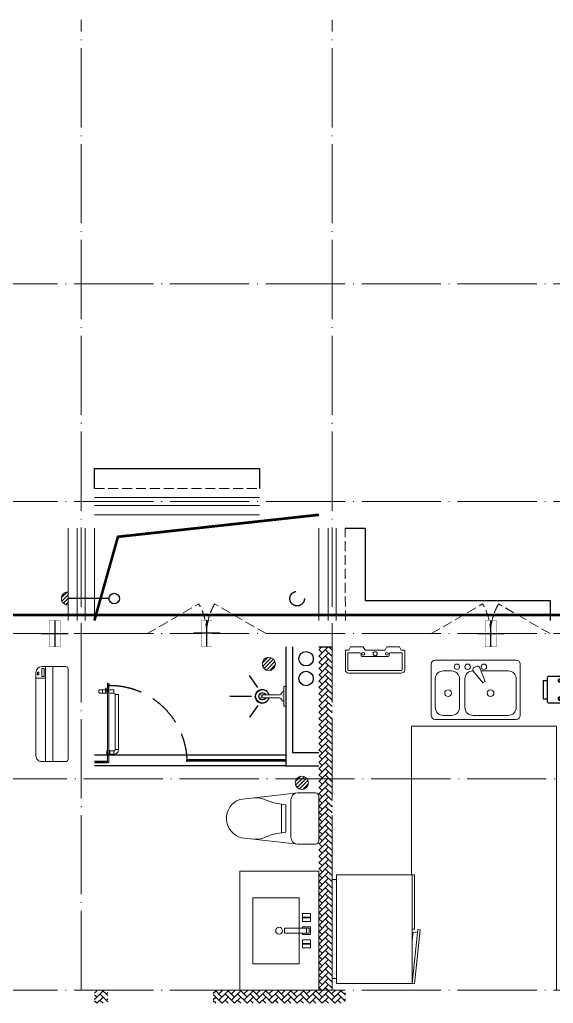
# Model space of a CAD drawing. Extents: x 27938 to 983267, y -209821 to 1628073.
# Drawn here: x 711150 to 715192, y -169535 to -162085 of the extents above; entities that cross this region are included whole.
import ezdxf

# ---------------------------------------------------------------- set-up
doc = ezdxf.new("R2010")
doc.units = 0
doc.header["$LTSCALE"] = 1000
doc.header["$MEASUREMENT"] = 0
for name, pattern in [('A户型$0$DASH', [0.35, 0.25, -0.1]), ('DASH', [0.35, 0.25, -0.1]), ('DOTE', [2.42, 2, -0.2, 0.02, -0.2])]:
    doc.linetypes.add(name, pattern=pattern)
for name, color, linetype in [('$RECOVER_210609100354-32', 7, 'Continuous'), ('3.5方案汇报，与郭总、侯月琴确定户型_t8$0$2020.03.04 -1安徽标准化洋房户型(UA）_t8_t8$0$看线', 154, 'Continuous'), ('5fur', 250, 'Continuous'), ('AH-FURNITURE', 1, 'Continuous'), ('IP-bath&kitchen-JOHNSON', 4, 'Continuous'), ('P-bath&kitchen-JOHNSON', 4, 'Continuous'), ('VPIPE-中水', 122, 'Continuous'), ('VPIPE-凝结', 150, 'Continuous'), ('VPIPE-雨水', 4, 'DASH'), ('保温', 6, 'Continuous'), ('建筑-排气道', 9, 'Continuous'), ('机电标识类', 1, 'Continuous'), ('看线', 251, 'Continuous')]:
    doc.layers.add(name, color=color, linetype=linetype)
for name, color, linetype, lineweight in [('DOTE', 19, 'DOTE', 9), ('LVTRY', 1, 'Continuous', 13), ('PUB_HATCH', 8, 'Continuous', 9), ('WINDOW', 144, 'Continuous', 15), ('平面-栏杆', 135, 'Continuous', 15), ('平面-看线', 45, 'Continuous', 15), ('平面-空调室内机', 176, 'Continuous', 9), ('平面-空调预留孔', 173, 'Continuous', 15), ('空调', 76, 'Continuous', 13), ('立面-洞口示意', 152, 'Continuous', 13)]:
    doc.layers.add(name, color=color, linetype=linetype, lineweight=lineweight)
doc.styles.add('DIM_FONT', font='SIMPLEX.shx', dxfattribs={"width": 0.56})
pattern_1 = [(45, (0, 0), (0, 47.4157523), [100.584, -33.528]), (135, (23.708, 23.708), (3e-15, 47.4157523), [100.584, -33.528])]

# ---------------------------------------------------------------- blocks, each defined once
blk = doc.blocks.new('GFDGDGRDGRDG')
at = {"layer": 'DOTE', "linetype": 'DOTE', "ltscale": 0.3}
for p, q in [((604793.7, 368758.3), (604793.7, 376108.3)), ((606693.7, 368758.3), (606693.7, 376108.3)), ((626393.7, 374108.3), (573593.7, 374108.3)), ((626393.7, 372458.3), (573593.7, 372458.3)), ((626393.7, 371458.3), (573593.7, 371458.3)), ((573593.7, 370358.3), (626393.7, 370358.3)), ((626393.7, 368758.3), (573593.7, 368758.3))]:
    blk.add_line(p, q, dxfattribs=at)
blk = doc.blocks.new('rrrrrrrrrrrra')
for p, q in [((-112.4, 458.7), (-112.4, 324.3)), ((252.6, 483.7), (-87.4, 483.7)), ((277.6, 324.3), (277.6, 458.7)), ((-112.4, 324.3), (-63.7, -103.4)), ((277.6, 324.3), (227.5, -115.6)), ((-59.1, 271.1), (224.3, 271.1)), ((-20.6, 232.4), (-34.2, 153.6)), ((185.8, 232.4), (-20.6, 232.4)), ((185.8, 232.4), (199.4, 153.6)), ((191.3, 200.5), (-26.1, 200.5))]:
    blk.add_line(p, q)
for centre, radius, start, end in [((-87.4, 458.7), 25, 90, 180), ((252.6, 458.7), 25, 0, 90), ((-59.1, 324.3), 53.3, 180, 270), ((224.3, 324.3), 53.3, 270, 0), ((-322.6, 209.8), 293.8, 333.53685, 351.48282), ((487.8, 209.8), 293.8, 188.51718, 206.46315), ((149, -3.2), 224.1, 158.52022, 180), ((16.2, -3.2), 224.1, 0, 21.47978), ((83.8, -63.6), 152.8, 195.07732, 340.11812)]:
    blk.add_arc(centre, radius, start, end)
blk = doc.blocks.new('A$C1E0F638F')
for points in [[(499.7, 435.1), (499.7, 85.1), (0, 85.1), (0, 435.1)], [(269.9, 30), (229.9, 30), (229.9, 195), (269.9, 195)], [(119.9, 0), (179.9, 0), (179.9, 60), (119.9, 60)], [(146.9, 55), (152.9, 55), (152.9, 5), (146.9, 5)], [(229.9, 30), (269.9, 30), (269.9, 10), (229.9, 10)], [(379.9, 0), (319.9, 0), (319.9, 60), (379.9, 60)], [(352.9, 55), (346.9, 55), (346.9, 5), (352.9, 5)]]:
    blk.add_lwpolyline(points, close=True)
blk.add_lwpolyline([(269.9, 60), (279.9, 60), (279.9, 0), (219.9, 0), (219.9, 60), (229.9, 60)])
blk.add_circle((249.9, 236.3), 26)
blk = doc.blocks.new('$lvtry$00000171')
for p, q in [((-74, 11), (-11, 74)), ((-70, -27), (27, 70)), ((-53, -53), (53, 53)), ((-27, -70), (70, 27)), ((11, -74), (74, -11))]:
    blk.add_line(p, q)
blk.add_circle((0, 0), 75)
blk.add_point((0, 0))
blk = doc.blocks.new('135')
blk.add_hatch(color=256).paths.add_polyline_path([(4.8, 1.8), (3.6, -1), (-4.7, 2.5), (-3.5, 5.3)])
for p, q in [((-6.3, 2.6), (5.4, -2.3)), ((-5.7, 2.9), (-5.2, 2.7)), ((-5.6, 18.9), (-3.4, 19.4)), ((-3.4, 19.4), (-5.5, 19.4)), ((5.2, 10.9), (-5.3, 10.9)), ((5.2, 9.7), (-5.2, 9.7)), ((-5.2, 2.7), (-3.8, 5.9)), ((-5, 10.9), (-5, 30.5)), ((-3.8, 5.9), (5.4, 2.1)), ((0, 0), (0, 39.1)), ((5.6, 18.9), (3.4, 19.3)), ((3.4, 19.3), (5.6, 19.3)), ((4.1, -1.2), (5.4, 2.1)), ((5, 10.9), (5, 32.3)), ((4.1, -1.2), (5.7, -1.8))]:
    blk.add_line(p, q)
for centre, radius, start, end in [((6.2, 15.8), 13.5, 151.01474, 204.84033), ((13.5, 4.2), 20.5, 163.09243, 182.0012), ((-6, 3.6), 1, 184.22753, 248.46611), ((8.6, 15.5), 14.6, 166.278, 198.09535), ((13.5, 4.2), 19.5, 163.74431, 182.52687), ((-5.5, 3.3), 0.5, 181.9385, 247.25971), ((-5.2, 22.1), 0.5, 335.76434, 151.01474), ((3.8, 18.1), 9.42, 155.76434, 171.97728), ((5.2, 22.3), 0.5, 29.84246, 204.57404), ((-5.9, 17.2), 11.7, 10.47502, 24.57404), ((29.1, 6.7), 24, 172.94395, 199.23182), ((-6.3, 15.4), 12.4, 338.64492, 16.0476), ((-6, 15.8), 13.4, 334.91114, 29.84246), ((26.4, 6.3), 20.6, 169.14538, 199.95258), ((5.9, -1.2), 1.17, 247.45971, 19.95258), ((5.9, -1.4), 0.5, 247.45971, 19.23182)]:
    blk.add_arc(centre, radius, start, end)
blk.add_open_spline([(-5, 30.5), (-4.1, 31.3), (-2.3, 33), (0.9, 29.2), (3.5, 31.1), (5, 32.3)], degree=3, knots=[0, 0, 0, 0, 3.066329, 6.218313, 11.124135, 11.124135, 11.124135, 11.124135])
blk = doc.blocks.new('SDFAWERAWER')
at = {"layer": 'LVTRY', "color": 1}
for p, q in [((593941.2, -1242210.1), (593783.7, -1242594.8)), ((593941.2, -1242210.1), (593964.6, -1242219.7)), ((593987.8, -1242190.5), (593978.2, -1242214)), ((594017.1, -1242202.5), (593987.8, -1242190.5)), ((594015.8, -1242220.4), (594027.2, -1242192.7)), ((594025.7, -1242203.9), (594018.5, -1242221.5)), ((594025.4, -1242210.8), (594021.5, -1242220.3)), ((594022.6, -1242211.4), (594029.8, -1242193.8)), ((594025.4, -1242210.8), (594031.1, -1242196.8)), ((594027.2, -1242192.7), (594033, -1242195.1)), ((594029.8, -1242193.8), (594031.1, -1242196.8)), ((594032.2, -1242197.2), (594033, -1242195.1)), ((594033, -1242195.1), (594034, -1242197.4)), ((594033.8, -1242197.9), (594034, -1242197.4)), ((594047.3, -1242200.9), (594035.9, -1242228.7)), ((594037.3, -1242210.8), (594088, -1242231.6)), ((594041.6, -1242228.5), (594051.2, -1242205)), ((594049.9, -1242202), (594043.3, -1242218.2)), ((594047.3, -1242200.9), (594049.9, -1242202)), ((594049.9, -1242202), (594051.2, -1242205)), ((593964.6, -1242219.7), (593807.2, -1242604.4)), ((594007.5, -1242226), (593978.2, -1242214)), ((594015.8, -1242220.4), (594021.7, -1242222.8)), ((594018.5, -1242221.5), (594021.5, -1242220.3)), ((594022.6, -1242220.7), (594021.7, -1242222.8)), ((594021.7, -1242222.8), (594023.9, -1242221.9)), ((594024.2, -1242221.4), (594023.9, -1242221.9)), ((594027.7, -1242234.3), (594078.4, -1242255)), ((594035.9, -1242228.7), (594038.6, -1242229.7)), ((594038.6, -1242229.7), (594045.2, -1242213.6)), ((594038.6, -1242229.7), (594041.6, -1242228.5)), ((594057.1, -1242246.3), (594066.7, -1242222.8)), ((593783.7, -1242594.8), (593807.2, -1242604.4)), ((593803.2, -1242641.3), (593812.8, -1242617.9)), ((593803.2, -1242641.3), (593832.6, -1242653.3)), ((593812.8, -1242617.9), (593842.2, -1242629.9)), ((593842.2, -1242629.9), (593832.6, -1242653.3)), ((593833.8, -1242656.3), (593832.6, -1242653.3)), ((593845.2, -1242628.6), (593833.8, -1242656.3)), ((593836.5, -1242657.4), (593833.8, -1242656.3)), ((593847.8, -1242629.7), (593836.5, -1242657.4)), ((593845.2, -1242628.6), (593842.2, -1242629.9)), ((593847.8, -1242629.7), (593845.2, -1242628.6)), ((593847.1, -1242661.8), (593858.5, -1242634.1)), ((593849.8, -1242662.9), (593861.2, -1242635.2)), ((593852.1, -1242661.9), (593862.1, -1242637.4)), ((593858.5, -1242634.1), (593861.2, -1242635.2)), ((593861.2, -1242635.2), (593862.1, -1242637.4)), ((593847.1, -1242661.8), (593849.8, -1242662.9))]:
    blk.add_line(p, q, dxfattribs=at)
blk.add_lwpolyline([(593823.5, -1242717), (594045.8, -1242173.9), (594036.5, -1242170.2), (593814.2, -1242713.2)], close=True, dxfattribs=at)
blk.add_arc((594075.3, -1242240), 15.3, 281.79322, 33.70188, dxfattribs=at)
for centre, major_axis, start_param, end_param in [((593974.2, -1242223.6), (3.93, 9.6), 0, 1.570796), ((593816.8, -1242608.3), (13.5, 33.1), 1.570796, 3.141593), ((593816.8, -1242608.3), (3.93, 9.6), 1.570796, 3.141593)]:
    blk.add_ellipse(centre, major_axis=major_axis, ratio=1, start_param=start_param, end_param=end_param, dxfattribs=at)
at = {"layer": 'P-bath&kitchen-JOHNSON', "color": 8, "linetype": 'DASH'}
blk.add_arc((593809.8, -1242714), 586.2, 67.53695, 157.13247, dxfattribs=at)
at = {"layer": 'LVTRY', "color": 1, "xscale": -1, "rotation": 157.7329157530927}
blk.add_blockref('135', (594045.3, -1242161.9), dxfattribs=at)
blk = doc.blocks.new('A$C5DCB2F21')
at = {"layer": 'IP-bath&kitchen-JOHNSON', "color": 8}
for p, q in [((-68.3, -213.2), (-157.7, -275)), ((68.2, -213.2), (157.6, -275)), ((-0.1, -261.4), (-0.1, -424.7))]:
    blk.add_line(p, q, dxfattribs=at)
at = {"layer": 'IP-bath&kitchen-JOHNSON', "color": 250}
for centre, major_axis, ratio, start_param, end_param in [((0, -178.8), (-51, 0), 0.990052, -1.36297, 4.504563), ((0, -177.8), (-26.8, 0), 0.994812, -1.167677, 4.309269)]:
    blk.add_ellipse(centre, major_axis=major_axis, ratio=ratio, start_param=start_param, end_param=end_param, dxfattribs=at)
at = {"layer": 'LVTRY', "color": 1}
for p, q in [((73.6, 0), (-73.6, 0)), ((-10.5, -173.5), (-10.5, -49.3)), ((10.6, -173.5), (10.6, -49.3))]:
    blk.add_line(p, q, dxfattribs=at)
blk.add_lwpolyline([(73.6, 0), (73.6, -15.8), (-73.6, -15.8), (-73.6, 0)], dxfattribs=at)
for points in [[(-26.3, -30.7, -0.364142), (-37.8, -15.8, -0.020495)], [(-10.5, -49.4, 0.214893), (-26.3, -30.7, 7.649644)], [(10.6, -49.3, -0.21439), (26.3, -30.7, -7.649644)], [(26.3, -30.7, 0.364142), (37.8, -15.8, 0.020495)]]:
    blk.add_lwpolyline(points, format="xyb", dxfattribs=at)
blk.add_arc((0, -173.5), 10.5, 180, 0, dxfattribs=at)
for centre, major_axis, ratio, start_param, end_param in [((0, -181.3), (53.6, 0), 0.987577, 1.76809, 7.656688), ((-12.4, -164.7), (0, 1.43), 0.85, -1.570796, 4.712389), ((-12.4, -189.2), (0, 1.43), 0.85, 4.712389, 10.995574), ((12.5, -164.7), (0, 1.43), 0.85, 4.712389, 10.995574), ((12.5, -189.2), (0, 1.43), 0.85, 4.712389, 10.995574)]:
    blk.add_ellipse(centre, major_axis=major_axis, ratio=ratio, start_param=start_param, end_param=end_param, dxfattribs=at)
blk = doc.blocks.new('cvxcvxvcxvcx')
at = {"layer": '$RECOVER_210609100354-32', "color": 8}
for points in [[(581943.7, 371358.3), (581943.7, 370458), (582193.7, 370458)], [(581993.7, 371358.3), (581993.7, 370558), (582193.7, 370558)]]:
    blk.add_lwpolyline(points, dxfattribs=at)
at = {"layer": 'IP-bath&kitchen-JOHNSON'}
for p, q in [((581943.7, 370538), (580493.7, 370538)), ((580493.7, 370493), (580593.7, 370493)), ((580593.7, 370483), (580593.7, 370493)), ((581943.7, 370503), (581193.7, 370503)), ((581193.7, 370493), (581193.7, 370503)), ((581943.7, 370493), (581193.7, 370493)), ((580493.7, 370483), (580593.7, 370483)), ((581943.7, 370458), (580493.7, 370458))]:
    blk.add_line(p, q, dxfattribs=at)
at = {"layer": 'LVTRY', "color": 1}
blk.add_lwpolyline([(581593.7, 368758.3), (582193.7, 368758.3), (582193.7, 369658.3), (581593.7, 369658.3)], close=True, dxfattribs=at)
at = {"layer": 'IP-bath&kitchen-JOHNSON', "xscale": -1}
for name, p, rotation in [('SDFAWERAWER', (1600912.2, 1295643.5), 337.7402306568928), ('A$C5DCB2F21', (581943.7, 370983.3), 269.991511475553)]:
    blk.add_blockref(name, p, dxfattribs=dict(at, rotation=rotation))
at = {"layer": 'LVTRY', "color": 1, "xscale": 0.6666666667107826, "yscale": 0.6666666667107826}
for p in [(581813.7, 371228.3), (582063.7, 370328.3)]:
    blk.add_blockref('$lvtry$00000171', p, dxfattribs=at)
at = {"layer": 'LVTRY', "color": 1, "extrusion": (0, 0, -1), "zscale": -1, "rotation": 90.00000000000001}
blk.add_blockref('rrrrrrrrrrrra', (-581709.9, 369975.6), dxfattribs=at)
at = {"layer": 'LVTRY', "color": 1, "rotation": 90.00000000000001}
blk.add_blockref('A$C1E0F638F', (582128.8, 368958.6), dxfattribs=at)
blk = doc.blocks.new('VDGVDVXVE')
at = {"layer": '5fur', "linetype": 'A户型$0$DASH'}
blk.add_arc((580807.5, 368297.5), 1301.7, 282.31211, 282.31211, dxfattribs=at)
blk = doc.blocks.new('A$C001338C2')
for p, q in [((845, 303.6), (55, 303.6)), ((109.1, 214.8), (109.1, 303.6)), ((0, 248.6), (0, 22)), ((900, 22), (900, 248.6)), ((22, 0), (878, 0))]:
    blk.add_line(p, q)
at = {"lineweight": 5}
for p, q in [((900, 214.8), (0, 214.8)), ((900, 143.2), (0, 143.2))]:
    blk.add_line(p, q, dxfattribs=at)
for points in [[(73.1, 275), (56.8, 275, -0.414214), (51.3, 280.5), (51.3, 283.4, -0.414214), (56.8, 288.9), (73.1, 288.9, -0.414214), (78.6, 283.4), (78.6, 280.5, -0.414214)], [(89.2, 226.4), (22.2, 226.4, -0.414214), (16.7, 231.9), (16.7, 243.1, -0.414214), (22.2, 248.6), (89.2, 248.6, -0.414214), (94.7, 243.1), (94.7, 231.9, -0.414214)]]:
    blk.add_lwpolyline(points, format="xyb", close=True)
for centre, radius, start, end in [((55, 248.6), 55, 90, 180), ((845, 248.6), 55, 360, 90), ((22, 22), 22, 180, 270), ((878, 22), 22, 270, 360)]:
    blk.add_arc(centre, radius, start, end)
blk = doc.blocks.new('dongkong')
blk.add_wipeout([(-603756, 210771), (-603756, 210570.8), (-603836, 210570.8), (-603836, 210771)])
at = {"layer": '机电标识类', "color": 250, "linetype": 'DASH', "ltscale": 400}
for p, q in [((-603796, 210771), (-603796, 210570.8)), ((-603896, 210670.7), (-603696, 210670.7))]:
    blk.add_line(p, q, dxfattribs=at)
at = {"layer": '空调', "color": 6, "linetype": 'DASH', "const_width": 2}
blk.add_lwpolyline([(-603756, 210771), (-603756, 210570.8), (-603836, 210570.8), (-603836, 210771)], close=True, dxfattribs=at)
blk = doc.blocks.new('VDVDVDCZSCCS')
at = {"layer": '保温', "linetype": 'ByBlock', "ltscale": 10}
h = blk.add_hatch(dxfattribs=at)
h.set_pattern_fill('AR-HBONE', color=251, scale=55)
h.set_pattern_definition(pattern_1)
h.paths.add_polyline_path([(542916.6, 373623.7), (542916.7, 371023.7), (543016.6, 371023.7), (543016.5, 373623.7)])
h = blk.add_hatch(dxfattribs=at)
h.set_pattern_fill('AR-HBONE', color=251, scale=55)
h.set_pattern_definition(pattern_1)
h.paths.add_polyline_path([(541316.7, 370923.7), (541316.7, 371023.7), (541216.7, 371023.7), (541216.7, 370923.7)])
h = blk.add_hatch(dxfattribs=at)
h.set_pattern_fill('AR-HBONE', color=251, scale=55)
h.set_pattern_definition(pattern_1)
edge = h.paths.add_edge_path()
edge.add_line((543116.6, 370923.7), (543116.6, 371023.7))
edge.add_line((543115.5, 371023.7), (542116.7, 371023.7))
edge.add_line((542116.7, 371023.7), (542116.7, 370923.7))
edge.add_line((542116.7, 370923.7), (543116.6, 370923.7))
at = {"layer": '保温', "color": 251, "linetype": 'ByBlock', "ltscale": 10}
blk.add_line((542916.6, 373623.7), (543016.6, 373623.7), dxfattribs=at)
blk = doc.blocks.new('A$C60D053AF')
at = {"layer": 'AH-FURNITURE', "color": 8}
for p, q in [((192.5, -71), (327.6, -71)), ((232.5, -90), (128.3, -90)), ((232.5, -110), (128.3, -110)), ((192.5, -91), (327.6, -91)), ((245, -129.5), (245, -122.5)), ((265, -129.5), (265, -122.5)), ((341.7, -96.9), (370, -143.2)), ((355.9, -82.7), (384.2, -129)), ((255, -281), (255, -251)), ((255, -281), (393, -281)), ((393, -281), (393, -251))]:
    blk.add_line(p, q, dxfattribs=at)
for points in [[(170, -68, 1), (170, -94), (192.5, -94), (192.5, -68)], [(234, -251), (414, -251, 0.414214), (424, -241), (424, -111, 0.414214), (414, -101), (234, -101, 0.414214), (224, -111), (224, -241, 0.414214)], [(268, -122.5), (268, -107, 0.414214), (248, -87), (232.5, -87), (232.5, -113), (242, -113), (242, -122.5)], [(242, -152, 1), (268, -152), (268, -129.5), (242, -129.5)], [(383.8, -161.2, 1), (402.2, -142.8), (386.3, -126.9), (367.9, -145.3)]]:
    blk.add_lwpolyline(points, format="xyb", close=True, dxfattribs=at)
for centre, radius in [((100, -100), 30), ((255, -152), 15), ((255, -152), 10), ((393, -152), 15), ((393, -152), 10)]:
    blk.add_circle(centre, radius, dxfattribs=at)
for radius in [40, 20]:
    blk.add_arc((327.6, -111), radius, 45, 90, dxfattribs=at)
blk = doc.blocks.new('*U67')
h = blk.add_hatch(color=5)
h.set_gradient(color1=(0, 0, 255), rotation=180, tint=1)
h.paths.add_polyline_path([(0, 0), (-6.35, -6.35), (-6.35, -2.159), (-15, -2.159), (-15, 2.159), (-6.35, 2.159), (-6.35, 6.35)])
at = {"color": 0, "linetype": 'Continuous'}
blk.add_lwpolyline([(0, 0), (-6.35, -6.35), (-6.35, -2.159), (-15, -2.159), (-15, 2.159), (-6.35, 2.159), (-6.35, 6.35)], close=True, dxfattribs=at)
blk = doc.blocks.new('sgrsefv')
at = {"layer": 'PUB_HATCH'}
blk.add_hatch(color=256, dxfattribs=at).paths.add_polyline_path([(1112933.3, 840916.3), (1112933.3, 840646.3), (1113073.3, 840646.3), (1113073.3, 840661.3), (1112968.3, 840661.3), (1112948.3, 840681.3), (1112948.3, 840881.3), (1112968.3, 840901.3), (1113288.3, 840901.3), (1113308.3, 840881.3), (1113308.3, 840681.3), (1113288.3, 840661.3), (1113183.3, 840661.3), (1113183.3, 840646.3), (1113323.3, 840646.3), (1113323.3, 840916.3)])
at = {"layer": 'LVTRY', "color": 1}
for p, q in [((1113073.3, 840661.3), (1113073.3, 840646.3)), ((1113183.3, 840661.3), (1113183.3, 840646.3))]:
    blk.add_line(p, q, dxfattribs=at)
for points in [[(1112918.3, 840931.3), (1113338.3, 840931.3), (1113338.3, 840631.3), (1112918.3, 840631.3)], [(1112933.3, 840916.3), (1113323.3, 840916.3), (1113323.3, 840646.3), (1112933.3, 840646.3)], [(1113288.3, 840661.3), (1112968.3, 840661.3), (1112948.3, 840681.3), (1112948.3, 840881.3), (1112968.3, 840901.3), (1113288.3, 840901.3), (1113308.3, 840881.3), (1113308.3, 840681.3), (1113288.3, 840661.3)]]:
    blk.add_lwpolyline(points, close=True, dxfattribs=at)
at = {"layer": '立面-洞口示意'}
blk.add_lwpolyline([(1112918.3, 840931.3), (1113181.8, 840837.4), (1113338.3, 840631.3)], dxfattribs=at)
at = {"layer": '建筑-排气道', "xscale": -5, "yscale": 5, "zscale": 5, "rotation": 270}
blk.add_blockref('*U67', (1113118.4, 840599), dxfattribs=at)
blk = doc.blocks.new('rtyg7uyhg')
at = {"layer": 'LVTRY'}
for p, q in [((193590.3, 45458.1), (193590.3, 45069.5)), ((194234.6, 45488.8), (193621, 45488.8)), ((194265.3, 45069.5), (194265.3, 45458.1)), ((193682.3, 45407), (193887.8, 45407)), ((193896.4, 45429.9), (193857.6, 45326.3)), ((193875.3, 45316), (193945.6, 45401.5)), ((193925.8, 45440.4), (193940.1, 45432.2)), ((194111.9, 45407), (194173.3, 45407)), ((193621, 45130.8), (193621, 45345.6)), ((193857.6, 45326.3), (193875.3, 45316)), ((194009.6, 45345.6), (194009.6, 45130.8)), ((194050.5, 45130.8), (194050.5, 45345.6)), ((194234.6, 45345.6), (194234.6, 45130.8)), ((193621, 45038.8), (194234.6, 45038.8)), ((193948.3, 45069.5), (193682.3, 45069.5)), ((194173.3, 45069.5), (194111.9, 45069.5))]:
    blk.add_line(p, q, dxfattribs=at)
for centre, radius in [((193866.4, 45437.7), 20.5), ((193989.2, 45437.7), 20.5), ((194071, 45437.7), 20.5), ((193815.3, 45238.2), 25.6), ((194137.5, 45238.2), 25.6)]:
    blk.add_circle(centre, radius, dxfattribs=at)
for centre, radius, start, end in [((193621, 45458.1), 30.7, 89.99999, 179.99999), ((194234.6, 45458.1), 30.7, 359.99999, 89.99999), ((193682.3, 45345.6), 61.4, 89.99999, 179.99999), ((193915.6, 45422.7), 20.5, 59.99999, 159.46231), ((193929.8, 45414.5), 20.5, 320.53767, 59.99999), ((193948.3, 45345.6), 61.4, 359.99999, 89.99999), ((194111.9, 45345.6), 61.4, 89.99999, 179.99999), ((194173.3, 45345.6), 61.4, 359.99999, 89.99999), ((193682.3, 45130.8), 61.4, 179.99999, 269.99999), ((193948.3, 45130.8), 61.4, 269.99999, 359.99999), ((194111.9, 45130.8), 61.4, 179.99999, 269.99999), ((194173.3, 45130.8), 61.4, 269.99999, 359.99999), ((193621, 45069.5), 30.7, 179.99999, 269.99999), ((194234.6, 45069.5), 30.7, 269.99999, 359.99999)]:
    blk.add_arc(centre, radius, start, end, dxfattribs=at)
at = {"layer": 'LVTRY', "style": 'DIM_FONT', "width": 0.8, "flags": 9}
for tag in ['YSIZE', 'XSIZE']:
    blk.add_attdef(tag, (193927.8, 45487.8), '', height=0.5, rotation=89.99999, dxfattribs=at)
blk = doc.blocks.new('A-Kitchen-7')
at = {"layer": 'LVTRY'}
for p, q in [((-518.7, 779.7), (-7.2, 834.3)), ((-515, 756), (-518.7, 779.7)), ((-3.6, 810.6), (-515, 756)), ((515, 756), (-515, 756)), ((-515, 756), (-515, 40)), ((-485.6, 760.5), (-484.9, 756)), ((-29.1, 767), (-112.1, 756)), ((-29.1, 767), (-35.2, 806.4)), ((-7.2, 834.3), (-3.6, 810.6)), ((515, 780), (0, 780)), ((0, 756), (0, 780)), ((515, 756), (515, 780)), ((515, 40), (515, 756)), ((-515, 40), (515, 40))]:
    blk.add_line(p, q, dxfattribs=at)
blk.add_lwpolyline([(-468.9, 40), (-468.9, 0), (468.9, 0), (468.9, 40)], close=True, dxfattribs=at)
blk = doc.blocks.new('FRSDFDGDGDRGDR')
at = {"layer": '平面-空调预留孔'}
for p, q in [((699612.3, 775044), (699612.3, 775441.2)), ((699618.9, 775447.8), (699746.3, 775447.8)), ((699746.3, 775447.8), (699746.3, 775355.4)), ((699719.9, 775342.2), (699719.9, 775143)), ((699726.5, 775348.8), (699739.7, 775348.8)), ((699726.5, 775136.4), (699739.7, 775136.4)), ((699746.3, 775129.8), (699746.3, 775037.4)), ((699746.3, 775037.4), (699618.9, 775037.4))]:
    blk.add_line(p, q, dxfattribs=at)
blk.add_lwpolyline([(699766.1, 775166.7), (699792.5, 775153.5), (699792.5, 775057.2), (699766.1, 775044), (699766.1, 775017.6), (699618.9, 775017.6, -0.414214), (699592.5, 775044), (699592.5, 775441.2, -0.414214), (699618.9, 775467.6), (699766.1, 775467.6), (699766.1, 775441.2), (699792.5, 775428), (699792.5, 775331.6), (699766.1, 775318.4)], format="xyb", close=True, dxfattribs=at)
for centre, radius in [((699739.7, 775331.6), 10.6), ((699739.7, 775243.2), 15.8), ((699739.7, 775153.5), 10.6)]:
    blk.add_circle(centre, radius, dxfattribs=at)
for centre, start, end in [((699618.9, 775441.2), 90, 180), ((699726.5, 775342.2), 90, 180), ((699739.7, 775355.4), 270, 360), ((699726.5, 775143), 180, 270), ((699739.7, 775129.8), 0, 90), ((699618.9, 775044), 180, 270)]:
    blk.add_arc(centre, 6.6, start, end, dxfattribs=at)
blk = doc.blocks.new('vcxvcdfvdxv')
at = {"layer": 'LVTRY', "color": 251}
for p, q in [((582293.7, 370358.3), (582763.9, 370358.3)), ((582393.7, 369458.3), (582393.7, 370358.3)), ((582547.9, 370115.4), (582763.9, 370358.3)), ((582763.9, 370358.3), (582763.9, 369458.3)), ((582293.7, 370115.4), (582547.9, 370115.4)), ((582547.9, 370115.4), (582547.9, 369700.3)), ((582547.9, 369700.3), (582293.7, 369700.3)), ((582763.9, 369458.3), (582547.9, 369700.3)), ((582763.9, 369458.3), (582293.7, 369458.3))]:
    blk.add_line(p, q, dxfattribs=at)
at = {"layer": 'LVTRY'}
for p, q in [((582703.7, 370278.3), (582303.7, 370278.3)), ((582393.7, 370268.3), (582393.7, 369548.3)), ((582713.7, 369548.3), (582713.7, 370268.3)), ((582338.7, 370238.3), (582623.7, 370238.3)), ((582338.7, 370233.3), (582623.7, 370233.3)), ((582428.7, 370018.3), (582428.7, 370228.3)), ((582433.7, 370018.3), (582433.7, 370228.3)), ((582578.9, 370168.3), (582578.9, 370258.3)), ((582578.9, 370258.3), (582583.4, 370258.3)), ((582583.4, 370258.3), (582583.4, 370168.3)), ((582628.7, 370228.3), (582628.7, 370018.3)), ((582633.7, 370228.3), (582633.7, 370018.3)), ((582408.7, 370125.6), (582536.2, 370125.6)), ((582408.7, 370121.1), (582408.7, 370125.6)), ((582536.2, 370121.1), (582408.7, 370121.1)), ((582653.7, 370125.6), (582526.2, 370125.6)), ((582526.2, 370125.6), (582526.2, 370121.1)), ((582526.2, 370121.1), (582653.7, 370121.1)), ((582536.2, 370125.6), (582536.2, 370121.1)), ((582583.4, 370168.3), (582578.9, 370168.3)), ((582653.7, 370121.1), (582653.7, 370125.6)), ((582393.7, 369700.3), (582393.7, 370115.4)), ((582583.4, 370078.3), (582578.9, 370078.3)), ((582578.9, 370078.3), (582578.9, 369988.3)), ((582583.4, 369988.3), (582583.4, 370078.3)), ((582623.7, 370013.3), (582338.7, 370013.3)), ((582623.7, 370008.3), (582338.7, 370008.3)), ((582578.9, 369988.3), (582583.4, 369988.3)), ((582673.7, 369938.9), (582673.7, 369977.7)), ((582693.1, 369958.3), (582654.3, 369958.3)), ((582578.9, 369738.3), (582578.9, 369828.3)), ((582578.9, 369828.3), (582583.4, 369828.3)), ((582583.4, 369828.3), (582583.4, 369738.3)), ((582693.1, 369858.3), (582654.3, 369858.3)), ((582673.7, 369838.9), (582673.7, 369877.7)), ((582623.7, 369808.3), (582338.7, 369808.3)), ((582623.7, 369803.3), (582338.7, 369803.3)), ((582428.7, 369798.3), (582428.7, 369588.3)), ((582433.7, 369798.3), (582433.7, 369588.3)), ((582628.7, 369588.3), (582628.7, 369798.3)), ((582633.7, 369588.3), (582633.7, 369798.3)), ((582536.2, 369695.6), (582408.7, 369695.6)), ((582408.7, 369695.6), (582408.7, 369691.1)), ((582408.7, 369691.1), (582536.2, 369691.1)), ((582526.2, 369691.1), (582526.2, 369695.6)), ((582526.2, 369695.6), (582653.7, 369695.6)), ((582653.7, 369691.1), (582526.2, 369691.1)), ((582536.2, 369691.1), (582536.2, 369695.6)), ((582583.4, 369738.3), (582578.9, 369738.3)), ((582653.7, 369695.6), (582653.7, 369691.1)), ((582583.4, 369648.3), (582578.9, 369648.3)), ((582578.9, 369648.3), (582578.9, 369558.3)), ((582583.4, 369558.3), (582583.4, 369648.3)), ((582303.7, 369538.3), (582703.7, 369538.3)), ((582338.7, 369583.3), (582623.7, 369583.3)), ((582338.7, 369578.3), (582623.7, 369578.3)), ((582578.9, 369558.3), (582583.4, 369558.3))]:
    blk.add_line(p, q, dxfattribs=at)
blk.add_lwpolyline([(582893.7, 368758.3), (582893.7, 370758.3), (583993.7, 370758.3), (583993.7, 369632.3)], dxfattribs=at)
for centre, radius in [((582481.2, 370123.3), 29.7), ((582481.2, 370123.3), 11.7), ((582673.7, 369958.3), 17), ((582673.7, 369858.3), 17), ((582481.2, 369693.3), 29.7), ((582481.2, 369693.3), 11.7)]:
    blk.add_circle(centre, radius, dxfattribs=at)
for centre, radius, start, end in [((582403.7, 370268.3), 10, 90, 180), ((582703.7, 370268.3), 10, 0, 90), ((582438.7, 370228.3), 10, 90, 180), ((582438.7, 370228.3), 5, 90, 180), ((582623.7, 370228.3), 10, 0, 90), ((582623.7, 370228.3), 5, 0, 90), ((582481.2, 370123.3), 56.7, 2.27424, 87.72576), ((582481.2, 370123.3), 52.2, 2.47041, 87.52959), ((582481.2, 370123.3), 56.7, 272.27424, 357.72576), ((582481.2, 370123.3), 52.2, 272.47041, 357.52959), ((582581.2, 370123.3), 56.7, 92.27424, 177.72576), ((582581.2, 370123.3), 56.7, 182.27424, 267.72576), ((582581.2, 370123.3), 52.2, 92.47041, 177.52959), ((582581.2, 370123.3), 52.2, 182.47041, 267.52959), ((582438.7, 370018.3), 10, 180, 270), ((582438.7, 370018.3), 5, 180, 270), ((582623.7, 370018.3), 5, 270, 0), ((582623.7, 370018.3), 10, 270, 0), ((582438.7, 369798.3), 10, 90, 180), ((582438.7, 369798.3), 5, 90, 180), ((582481.2, 369693.3), 56.7, 2.27424, 87.72576), ((582481.2, 369693.3), 52.2, 2.47041, 87.52959), ((582581.2, 369693.3), 56.7, 92.27424, 177.72576), ((582581.2, 369693.3), 52.2, 92.47041, 177.52959), ((582623.7, 369798.3), 10, 0, 90), ((582623.7, 369798.3), 5, 0, 90), ((582481.2, 369693.3), 56.7, 272.27424, 357.72576), ((582481.2, 369693.3), 52.2, 272.47041, 357.52959), ((582581.2, 369693.3), 56.7, 182.27424, 267.72576), ((582581.2, 369693.3), 52.2, 182.47041, 267.52959), ((582403.7, 369548.3), 10, 180, 270), ((582438.7, 369588.3), 10, 180, 270), ((582438.7, 369588.3), 5, 180, 270), ((582623.7, 369588.3), 5, 270, 0), ((582623.7, 369588.3), 10, 270, 0), ((582703.7, 369548.3), 10, 270, 0)]:
    blk.add_arc(centre, radius, start, end, dxfattribs=at)
for name, p in [('sgrsefv', (-530624.6, -469573)), ('rtyg7uyhg', (389578.4, 325769.5))]:
    blk.add_blockref(name, p)
at = {"rotation": 90}
blk.add_blockref('FRSDFDGDGDRGDR', (1359511.2, -328434.2), dxfattribs=at)
at = {"xscale": -1, "rotation": 90}
blk.add_blockref('A$C60D053AF', (582713.7, 371358.3), dxfattribs=at)
at = {"layer": 'LVTRY', "color": 1, "extrusion": (0, 0, -1), "xscale": -0.7999999999883585, "yscale": 0.7999999999883585, "zscale": -0.7999999999883585, "rotation": 270}
blk.add_blockref('A-Kitchen-7', (-584593.7, 369220.3), dxfattribs=at)
blk = doc.blocks.new('A$C7A951E79')
at = {"layer": 'LVTRY'}
for p, q in [((-7.1, 49.5), (-49.5, 7.1)), ((0, 28.3), (-46.5, -18.3)), ((0, 0), (-35.4, -35.4)), ((0, -71.2), (0, 71.5)), ((0, -28.3), (-18.3, -46.5))]:
    blk.add_line(p, q, dxfattribs=at)
blk.add_arc((0, 0.2), 49.9, 89.97568, 269.97568, dxfattribs=at)
blk.add_point((0, 0), dxfattribs=at)
blk = doc.blocks.new('GFGDGDGDGDRGDSAED')
blk.add_blockref('A$C7A951E79', (711516.4, 605614.2))

msp = doc.modelspace()

# ---------------------------------------------------------------- linework, layer by layer
at = {"layer": 'VPIPE-中水', "linetype": 'Continuous'}
for centre in [(713319.1, -166924.8), (713319.1, -167074.8)]:
    msp.add_circle(centre, 55, dxfattribs=at)
at = {"layer": 'VPIPE-凝结', "ltscale": 0.1}
msp.add_line((711826.6, -166469.3), (711516.4, -166469.3), dxfattribs=at)
at = {"layer": 'VPIPE-凝结'}
msp.add_circle((711866.6, -166469.3), 40, dxfattribs=at)
at = {"layer": 'VPIPE-雨水'}
msp.add_circle((713251.6, -166469.8), 55, dxfattribs=at)
at = {"layer": '平面-栏杆'}
for points in [[(712966.7, -165704.8), (711716.6, -165704.5)], [(712966.7, -165764.8), (711716.6, -165764.5)], [(711586.6, -165934.8), (711586.3, -166634.8)], [(711646.6, -165934.8), (711646.3, -166634.8)], [(713486.3, -165934.8), (713486.6, -166634.8)], [(713546.3, -165934.8), (713546.6, -166634.8)]]:
    msp.add_lwpolyline(points, dxfattribs=at)
at = {"layer": '平面-看线', "linetype": 'DASH', "ltscale": 0.3}
msp.add_line((713616.6, -166634.8), (713616.3, -165934.8), dxfattribs=at)
msp.add_lwpolyline([(711716.6, -165634.8), (712966.7, -165634.8)], dxfattribs=at)
at = {"layer": '平面-看线'}
for points in [[(711716.6, -165834.8), (712966.7, -165834.8)], [(711716.6, -165934.8), (711716.3, -166634.8)], [(713416.3, -165934.8), (713416.6, -166634.8)]]:
    msp.add_lwpolyline(points, dxfattribs=at)
at = {"layer": '看线', "color": 202, "ltscale": 0.5}
msp.add_lwpolyline([(711716.6, -165634.8), (711716.6, -165484.8), (712966.7, -165484.8), (712966.7, -165634.8)], dxfattribs=at)

# ---------------------------------------------------------------- block references
for name, p in [('GFGDGDGDGDRGDSAED', (0, -772083.6)), ('VDGVDVXVE', (131222.9, -538193.1)), ('cvxcvxvcxvcx', (131222.9, -538193.1))]:
    msp.add_blockref(name, p)
at = {"layer": '3.5方案汇报，与郭总、侯月琴确定户型_t8$0$2020.03.04 -1安徽标准化洋房户型(UA）_t8_t8$0$看线', "ltscale": 10}
msp.add_blockref('GFDGDGRDGRDG', (106822.9, -538193.1), dxfattribs=at)
at = {"layer": '平面-空调预留孔', "xscale": -0.8000000000465648, "yscale": 0.8000000000465648, "zscale": 0.8000000000465646, "rotation": 89.99999976656984}
msp.add_blockref('A$C001338C2', (711516.6, -166984.5), dxfattribs=at)

# ---------------------------------------------------------------- next in the draw order: block references
at = {"layer": '平面-空调室内机', "ltscale": 0.3, "rotation": 180}
msp.add_blockref('dongkong', (108770.6, 43938.3), dxfattribs=at)
at = {"layer": '平面-空调室内机', "ltscale": 0.3, "xscale": -1, "rotation": 180}
msp.add_blockref('dongkong', (1318514.8, 43936), dxfattribs=at)

# ---------------------------------------------------------------- next in the draw order: linework, layer by layer
at = {"color": 6, "const_width": 20}
msp.add_lwpolyline([(711716.3, -166634.8), (711894.5, -166001.4), (713416.6, -165834.8)], dxfattribs=at)
at = {"layer": 'WINDOW', "color": 250, "linetype": 'DASH', "ltscale": 0.3}
for points in [[(712116.6, -166734.8), (712506.3, -166509.9, -0.131605), (712566.6, -166734.8)], [(713016.6, -166734.8), (712626.8, -166509.9, 0.131605), (712566.6, -166734.8)], [(714266.6, -166734.8), (714656.3, -166509.9, -0.131605), (714716.6, -166734.8)], [(715166.6, -166734.8), (714776.8, -166509.9, 0.131605), (714716.6, -166734.8)]]:
    msp.add_lwpolyline(points, format="xyb", dxfattribs=at)
at = {"layer": '看线', "color": 202, "ltscale": 0.5}
msp.add_lwpolyline([(713616.3, -165934.8), (713766.3, -165934.8), (713766.3, -166484.8), (715166.6, -166484.8), (715166.6, -166634.8)], dxfattribs=at)

# ---------------------------------------------------------------- next in the draw order: block references
msp.add_blockref('VDVDVDCZSCCS', (170500, -540458.5))
at = {"xscale": -1}
msp.add_blockref('vcxvcdfvdxv', (1298110.3, -538193.1), dxfattribs=at)

# ---------------------------------------------------------------- next in the draw order: block references
at = {"layer": '平面-空调室内机', "ltscale": 0.3}
msp.add_blockref('dongkong', (1315212.8, -377405.5), dxfattribs=at)

# ---------------------------------------------------------------- next in the draw order: linework, layer by layer
at = {"color": 5, "linetype": 'DASH', "ltscale": 0.8, "const_width": 20}
msp.add_lwpolyline([(697576.6, -166594.8), (700016.6, -166594.8), (716056.6, -166594.8), (716056.6, -167694.8), (717476.6, -167694.8), (717476.6, -165724.8), (716676.6, -165724.8), (716676.6, -163944.8), (721356.6, -163944.8), (721356.6, -165724.8), (720556.6, -165724.8), (720558, -167694.8), (721976.6, -167694.8), (721976.6, -166594.8)], dxfattribs=at)
at = {"layer": '平面-看线'}
msp.add_line((711516.3, -166634.8), (711516.6, -165934.8), dxfattribs=at)

doc.saveas('drawing.dxf')
